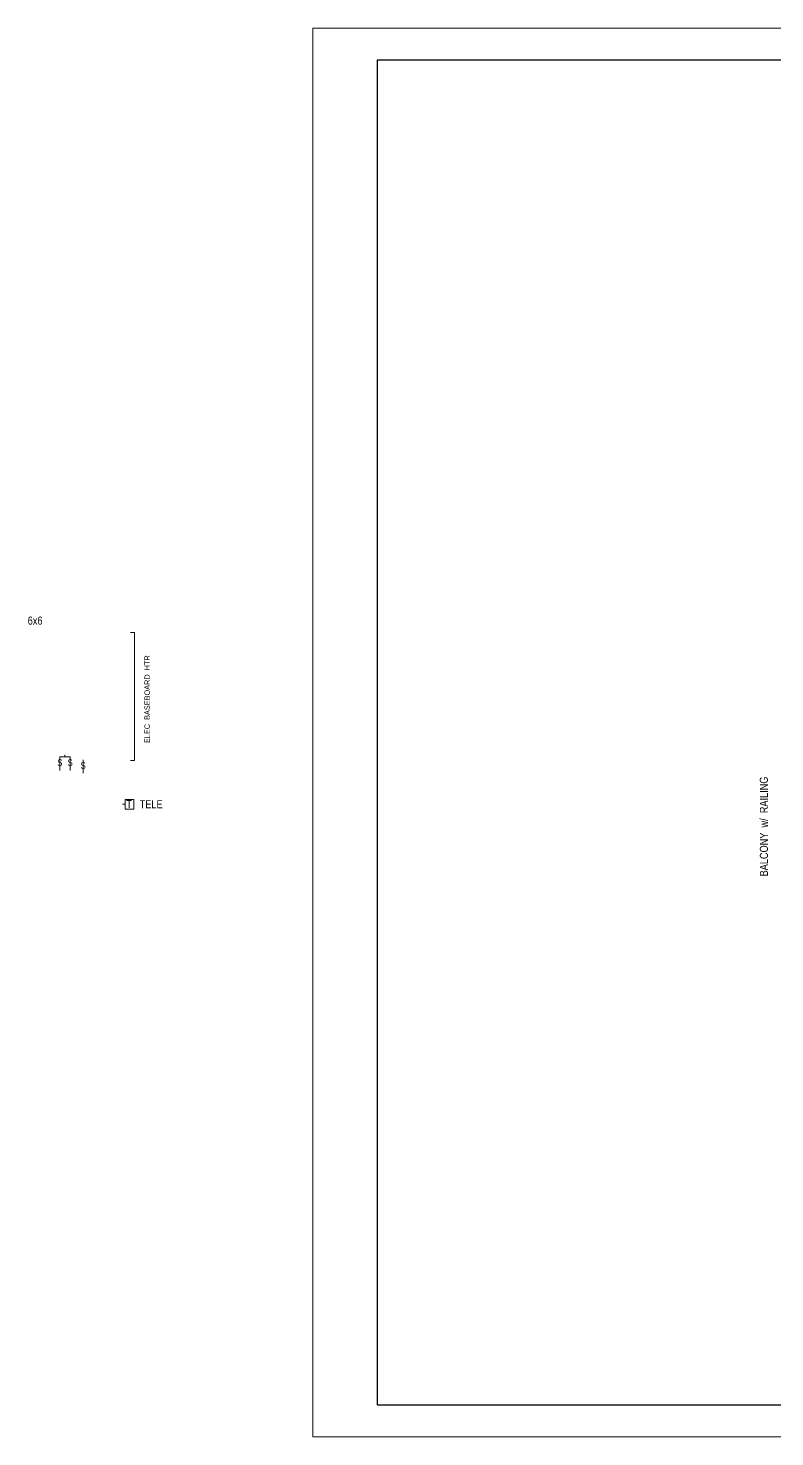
# Model space of a CAD drawing. Header units: inches. Extents: x -298 to 15350, y -6 to 2753.
# Drawn here: x 3843 to 4403, y 959 to 2015 of the extents above; entities that cross this region are included whole.
import ezdxf

# ---------------------------------------------------------------- set-up
doc = ezdxf.new("R2010")
doc.units = ezdxf.units.IN
doc.header["$MEASUREMENT"] = 0
doc.linetypes.add('CENTER', pattern=[2, 1.25, -0.25, 0.25, -0.25])
for name, color, linetype, lineweight in [('ELEC SYMBOLS', 7, 'Continuous', 20), ('HVAC', 1, 'Continuous', 50), ('WALL FRAMING', 9, 'CENTER', 30)]:
    doc.layers.add(name, color=color, linetype=linetype, lineweight=lineweight)
doc.layers.add('TEXT80', color=9, linetype='Continuous')
doc.layers.add('TITLE BLOCK', color=7, linetype='Continuous')
doc.styles.add('ARCHENT', font='technical.ttf', dxfattribs={"height": 6})

msp = doc.modelspace()

# ---------------------------------------------------------------- linework, layer by layer
at = {"layer": 'ELEC SYMBOLS', "color": 6, "linetype": 'Continuous', "lineweight": 20, "ltscale": 150}
for p, q in [((3867.02592, 1468.73304), (3867.02592, 1458.52347)), ((3874.74121, 1468.73304), (3874.74121, 1458.52347)), ((3874.74121, 1468.73304), (3874.74121, 1458.52347)), ((3884.47883, 1466.54174), (3884.47883, 1456.33216))]:
    msp.add_line(p, q, dxfattribs=at)
at = {"layer": 'HVAC', "lineweight": 20, "ltscale": 15}
for p, q in [((3920.0996, 1561.82916), (3923.0996, 1561.82916)), ((3923.0996, 1561.8759), (3923.0996, 1465.86422)), ((3920.0996, 1465.86422), (3923.0996, 1465.86422))]:
    msp.add_line(p, q, dxfattribs=at)
at = {"layer": 'TITLE BLOCK', "color": 7, "linetype": 'Continuous', "lineweight": 0, "ltscale": 0.5}
for p, q in [((5688.76512, 2014.90578), (4056.79621, 2014.90578)), ((4056.79621, 2014.90578), (4056.79621, 958.90995)), ((4056.79621, 958.90995), (5688.76512, 958.90995))]:
    msp.add_line(p, q, dxfattribs=at)
at = {"layer": 'TITLE BLOCK', "color": 7, "linetype": 'Continuous', "lineweight": 30, "ltscale": 0.5}
for p, q in [((4104.79621, 1990.90578), (4104.79621, 982.90995)), ((5664.76512, 1990.90578), (4104.79621, 1990.90578)), ((4104.79621, 982.90995), (5664.76512, 982.90995))]:
    msp.add_line(p, q, dxfattribs=at)
at = {"layer": 'WALL FRAMING', "color": 6, "linetype": 'Continuous', "lineweight": 9, "ltscale": 150}
for p, q in [((3867.02592, 1468.73304), (3874.74121, 1468.73304)), ((3870.88357, 1468.73304), (3870.88357, 1470.16271))]:
    msp.add_line(p, q, dxfattribs=at)
at = {"layer": 'WALL FRAMING', "color": 7, "linetype": 'Continuous', "lineweight": 9, "ltscale": 150}
for p, q in [((3922.42027, 1436.79789), (3916.10307, 1436.75636)), ((3916.10307, 1436.75636), (3916.10307, 1429.53118)), ((3922.42027, 1429.53118), (3922.42027, 1436.79789)), ((3916.10307, 1433.14377), (3914.0876, 1433.07561)), ((3916.10307, 1429.53118), (3922.42027, 1429.53118))]:
    msp.add_line(p, q, dxfattribs=at)

# ---------------------------------------------------------------- texts
at = {"layer": 'TEXT80', "width": 360.0625, "attachment_point": 5, "style": 'ARCHENT'}
for s, insert, char_height, rotation in [('{\\C7;6x6}', (3848.53338, 1570.74325), 6, 0.03277054), ('{\\C7; ELEC  BASEBOARD  HTR}', (3932.52595, 1511.14172), 4, 90.03277054), ('{\\C7;T}', (3918.9611, 1433.19865), 6, 0.03277054), ('{\\C7;TELE}', (3935.46174, 1433.15322), 6, 0.03277054)]:
    msp.add_mtext(s, dxfattribs=dict(at, insert=insert, char_height=char_height, rotation=rotation))
at = {"layer": 'TEXT80', "color": 6, "char_height": 5, "width": 360.0625, "attachment_point": 5, "rotation": 0.03277054, "style": 'ARCHENT'}
for insert in [(3866.28029, 1464.29112), (3873.99558, 1464.29112), (3883.7332, 1462.09981)]:
    msp.add_mtext('{\\C7; }S', dxfattribs=dict(at, insert=insert))
at = {"layer": 'TEXT80', "color": 9, "insert": (4394.75121, 1415.49677), "char_height": 6, "width": 360.0625, "attachment_point": 5, "rotation": 90.03277054, "style": 'ARCHENT'}
msp.add_mtext('{\\C7; BALCONY  w/  RAILING}', dxfattribs=at)

doc.saveas('drawing.dxf')
